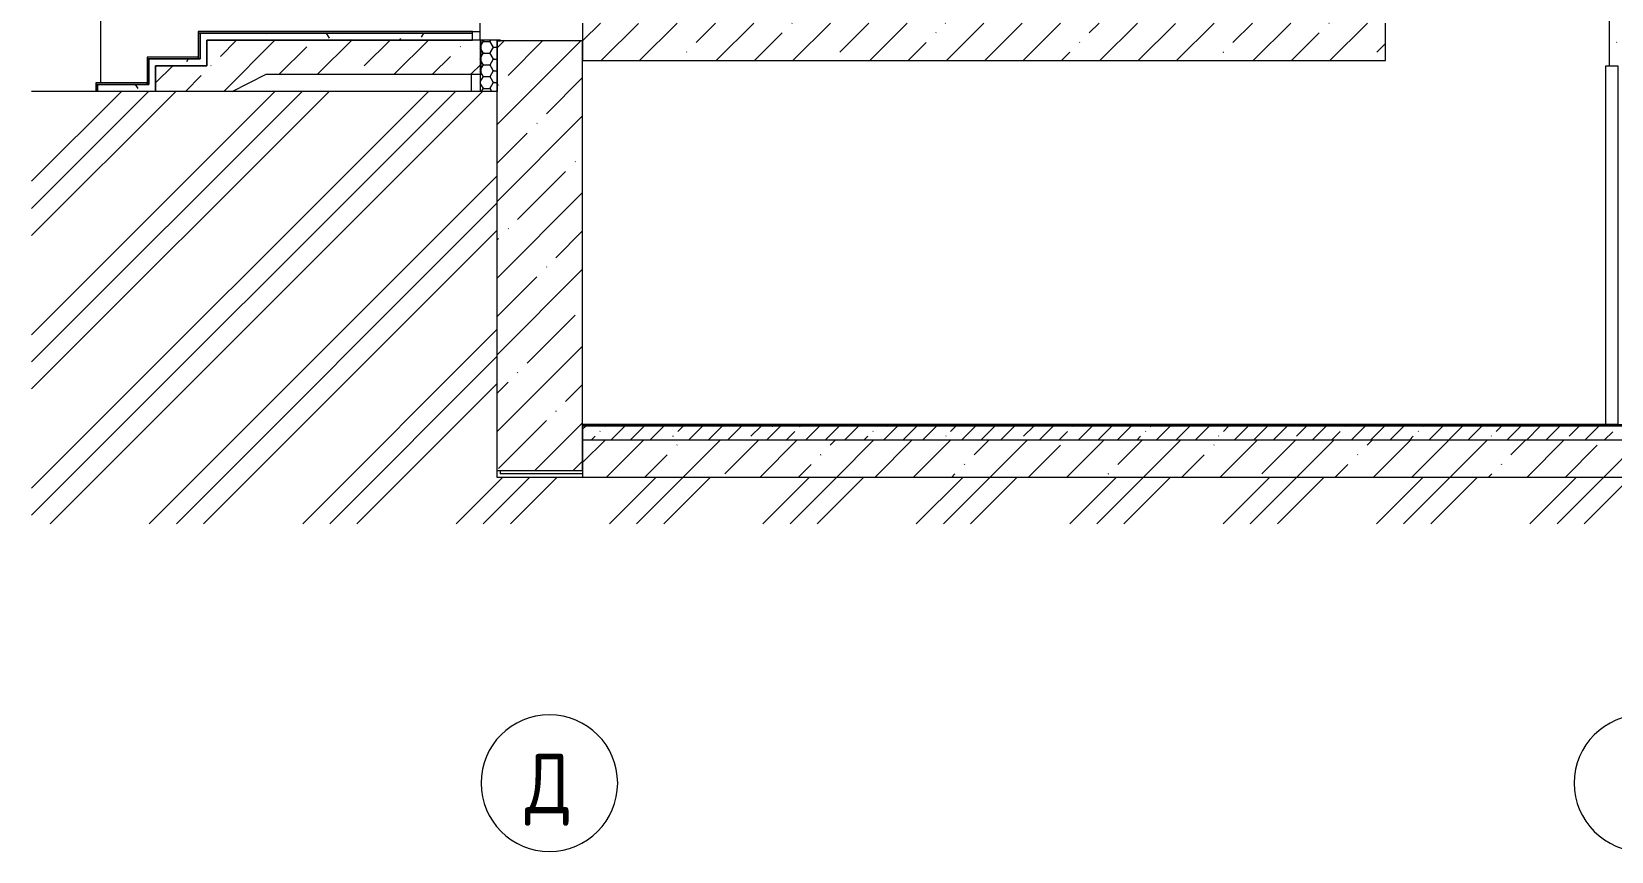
# Model space of a CAD drawing. Header units: millimetres. Extents: x -515342 to 330399, y -224905 to 507333.
# Drawn here: x 242729 to 251977, y 82231 to 87031 of the extents above; entities that cross this region are included whole.
import ezdxf

# ---------------------------------------------------------------- set-up
doc = ezdxf.new("R2010")
doc.units = ezdxf.units.MM
doc.layers.get('0').update_dxf_attribs({"lineweight": 0})
for name, color, linetype, lineweight in [('Двери', 7, 'Continuous', 0), ('Лестницы', 7, 'Continuous', 0), ('Линии', 7, 'Continuous', 0), ('Оси', 7, 'Continuous', 0), ('Перекрытие', 7, 'Continuous', 0), ('Стены внутренние', 7, 'Continuous', 0), ('Стены наружные', 7, 'Continuous', 0), ('Стены несущие', 7, 'Continuous', 0), ('Стены отделка', 7, 'Continuous', 0), ('Стены перегородки', 7, 'Continuous', 0), ('Стены штриховка', 7, 'Continuous', 0), ('Узлы', 7, 'Continuous', 0)]:
    doc.layers.add(name, color=color, linetype=linetype, lineweight=lineweight)
doc.styles.add('GOST Common', font='', dxfattribs={"width": 0.9, "height": 350})
doc.styles.get('GOST Common').set_extended_font_data('GOST Common')
pattern_1 = [(45, (-6322.6, 7579.1), (-224.5064, 224.5064), []), (45, (-6098.08, 7579.1), (-224.5064, 224.5064), [396.875, -79.375, 3.353, -76.022])]
pattern_2 = [(0, (-6322.59, 7579.1), (406.4, 101.6), [33.528, -271.272, 33.528, -271.272, -1625.6]), (0, (-6322.59, 7579.1), (406.4, 101.6), [-609.6, 33.528, -576.072, 33.528, -271.272, -711.2]), (0, (-6322.59, 7579.1), (406.4, 101.6), [-1524, 33.528, -169.672, 33.528, -474.472]), (120, (-6170.19, 7629.9), (-291.1882, 301.1527), [33.528, -271.272, 33.528, -271.272, -1625.6]), (120, (-6170.19, 7629.9), (-291.1882, 301.1527), [-609.6, 33.528, -576.072, 33.528, -271.272, -711.2]), (120, (-6170.19, 7629.9), (-291.1882, 301.1527), [-1524, 33.528, -169.672, 33.528, -474.472]), (240, (-6119.39, 7833.1), (-115.2118, -402.7527), [33.528, -271.272, 33.528, -271.272, -1625.6]), (240, (-6119.39, 7833.1), (-115.2118, -402.7527), [-609.6, 33.528, -576.072, 33.528, -271.272, -711.2]), (240, (-6119.39, 7833.1), (-115.2118, -402.7527), [-1524, 33.528, -169.672, 33.528, -474.472])]
pattern_3 = [(45, (255037.12, 95610.5), (-224.5064, 224.5064), []), (45, (255261.63, 95610.5), (-224.5064, 224.5064), [396.875, -79.375, 3.353, -76.022])]

# ---------------------------------------------------------------- blocks, each defined once
blk = doc.blocks.new('СД_Люблино_Фасады_rvt-2-О_АР_П_Разрез 2-2')
at = {"layer": 'Лестницы'}
h = blk.add_hatch(dxfattribs=at)
h.set_pattern_fill('FP_38', color=256, style=0, pattern_type=2)
h.set_pattern_definition(pattern_2)
h.paths.add_polyline_path([(-17645, -1200), (-17605, -1200), (-17605, -1050), (-16050, -1050), (-16050, -1010), (-17645, -1010), (-17645, -1160)])
h = blk.add_hatch(dxfattribs=at)
h.set_pattern_fill('FP_37', color=256, style=0, pattern_type=2)
h.set_pattern_definition(pattern_1)
h.paths.add_polyline_path([(-17457.8, -1350), (-17257.8, -1250), (-16000, -1250), (-16000, -1050), (-17605, -1050), (-17605, -1350)])
h = blk.add_hatch(dxfattribs=at)
h.set_pattern_fill('FP_38', color=256, style=0, pattern_type=2)
h.set_pattern_definition(pattern_2)
h.paths.add_polyline_path([(-18245, -1350), (-17905, -1350), (-17905, -1200), (-17645, -1200), (-17645, -1160), (-17945, -1160), (-17945, -1310), (-18245, -1310)])
h = blk.add_hatch(dxfattribs=at)
h.set_pattern_fill('FP_37', color=256, style=0, pattern_type=2)
h.set_pattern_definition(pattern_1)
h.paths.add_polyline_path([(-17905, -1350), (-17605, -1350), (-17605, -1200), (-17905, -1200)])
at = {"layer": 'Стены внутренние'}
h = blk.add_hatch(dxfattribs=at)
h.set_pattern_fill('FP_37', color=256, style=0, pattern_type=2)
h.set_pattern_definition(pattern_1)
h.paths.add_polyline_path([(-15905, -3570), (-15405, -3570), (-15405, -1055), (-15905, -1055), (-15905, -3144.6)])
h.paths.add_polyline_path([(-15405, 2600), (-15405, 4160), (-15905, 4160), (-15905, 2600), (-15631.5, 2600)])
h.paths.add_polyline_path([(-15905, 6020), (-15405, 6020), (-15405, 7510), (-15905, 7510), (-15905, 6066.3)])
h.paths.add_polyline_path([(-15905, 9370), (-15405, 9370), (-15405, 10810), (-15905, 10810), (-15905, 9382.2)])
h.paths.add_polyline_path([(-15905, 12670), (-15405, 12670), (-15405, 13250), (-15905, 13250), (-15905, 12698.1)])
at = {"layer": 'Стены наружные'}
h = blk.add_hatch(dxfattribs=at)
h.set_pattern_fill('FP_42', color=256, style=0, pattern_type=2)
h.set_pattern_definition([(0, (-6322.586, 7579.1), (59.531, 34.37), [39.687, -79.375]), (120, (-6322.586, 7579.1), (-59.53079, 34.37036), [39.688, -79.375]), (60, (-6322.586, 7579.1), (0.00021, 68.74036), [0, -79.375, 39.687, 0])])
h.paths.add_polyline_path([(-15952.9, -1350), (-15905, -1350), (-15905, -1050), (-16005, -1050), (-16005, -1350)])
at = {"layer": 'Лестницы', "lineweight": 18}
for p, q in [((-16050, -1000), (-17655, -1000)), ((-17655, -1000), (-17655, -1010)), ((-17655, -1010), (-16050, -1010)), ((-17655, -1010), (-17655, -1160)), ((-17645, -1010), (-17655, -1010)), ((-16050, -1010), (-17645, -1010)), ((-17645, -1010), (-17645, -1160)), ((-17645, -1160), (-17645, -1010)), ((-16050, -1010), (-16050, -1000)), ((-16050, -1050), (-16050, -1010)), ((-17605, -1200), (-17605, -1050)), ((-17605, -1050), (-16050, -1050)), ((-16000, -1050), (-17605, -1050)), ((-17605, -1050), (-17605, -1200)), ((-16000, -1250), (-16000, -1050)), ((-17655, -1150), (-17955, -1150)), ((-17955, -1150), (-17955, -1160)), ((-17955, -1160), (-17955, -1310)), ((-17945, -1160), (-17955, -1160)), ((-17955, -1160), (-17655, -1160)), ((-17645, -1160), (-17945, -1160)), ((-17945, -1160), (-17945, -1310)), ((-17945, -1310), (-17945, -1160)), ((-17905, -1350), (-17905, -1200)), ((-17905, -1200), (-17645, -1200)), ((-17605, -1200), (-17905, -1200)), ((-17905, -1200), (-17905, -1350)), ((-17655, -1160), (-17655, -1150)), ((-17655, -1160), (-17645, -1160)), ((-17645, -1200), (-17605, -1200)), ((-17457.8, -1350), (-17257.8, -1250)), ((-17257.8, -1250), (-16000, -1250)), ((-17955, -1300), (-18255, -1300)), ((-18255, -1300), (-18255, -1310)), ((-18255, -1310), (-18255, -1350)), ((-18245, -1310), (-18255, -1310)), ((-18255, -1310), (-17955, -1310)), ((-17945, -1310), (-18245, -1310)), ((-18245, -1310), (-18245, -1350)), ((-18245, -1350), (-18245, -1310)), ((-17955, -1310), (-17955, -1300)), ((-17955, -1310), (-17945, -1310))]:
    blk.add_line(p, q, dxfattribs=at)
at = {"layer": 'Перекрытие'}
for p in [(-15887.9, -3570), (-15405, -3590)]:
    blk.add_line(p, (-15887.9, -3590), dxfattribs=at)
at = {"layer": 'Стены внутренние'}
for p, q in [((-18225, -1300), (-18225, -650)), ((-16050, -1000.1), (-16005, -1000.1)), ((-16055, -1350), (-16055, -1250))]:
    blk.add_line(p, q, dxfattribs=at)
at = {"layer": 'Стены наружные'}
blk.add_line((-16005, -1050), (-16005, -950), dxfattribs=at)
at = {"layer": 'Стены несущие'}
for p, q in [((-15905, -1050), (-16005, -1050)), ((-16005, -1050), (-16005, -1350)), ((-15905, -1055), (-15905, -1050)), ((-15405, -1055), (-15905, -1055)), ((-15405, -3570), (-15405, -1055)), ((-15905, -3570), (-15405, -3570))]:
    blk.add_line(p, q, dxfattribs=at)
at = {"layer": 'Стены отделка', "lineweight": 9}
for p, q in [((-15904, -1050), (-15905, -1050)), ((-15905, -1050), (-15905, -1055)), ((-15905, -1055), (-15904, -1055)), ((-15895, -1050), (-15904, -1050)), ((-15904, -1055), (-15895, -1055))]:
    blk.add_line(p, q, dxfattribs=at)
at = {"layer": 'Стены перегородки'}
for p, q in [((-15885, -1050), (-15895, -1050)), ((-15895, -1055), (-15895, -1050)), ((-15895, -1055), (-15885, -1055)), ((-15885, -1055), (-15885, -1050))]:
    blk.add_line(p, q, dxfattribs=at)
at = {"layer": 'Стены штриховка'}
for p, q in [((-15905, -1055), (-15905, -1350)), ((-15905, -1350), (-15905, -1055)), ((-15904, -1055), (-15904, -1050))]:
    blk.add_line(p, q, dxfattribs=at)
blk = doc.blocks.new('Дверь_Деревянная_1 полотно - АР_Дверь_Межкомнатная_1000х2000h_полотно__Г_Пр-V285-О_АР_П_Разрез 2-2')
at = {"layer": 'Двери'}
for p, q in [((-9415, -1200), (-9345, -1200)), ((-9415, -3300), (-9415, -1200)), ((-9345, -1200), (-9345, -3300)), ((-9345, -3300), (-9415, -3300))]:
    blk.add_line(p, q, dxfattribs=at)
blk = doc.blocks.new('Ось сетки - Круг_Ø8 мм-6577-О_АР_П_Разрез 2-2')
at = {"layer": 'Оси'}
for start, end in [(360, 180), (180, 360)]:
    blk.add_arc((0, -5400), 400, start, end, dxfattribs=at)

msp = doc.modelspace()

# ---------------------------------------------------------------- hatches: boundary and pattern name
at = {"layer": 'Перекрытие'}
h = msp.add_hatch(dxfattribs=at)
h.set_pattern_fill('FP_37', color=256, style=0, pattern_type=2)
h.set_pattern_definition(pattern_3)
h.paths.add_polyline_path([(250441.8016, 86861.3929), (250654.7107, 86861.3929), (250654.7107, 87081.3929), (245954.7107, 87081.3929), (245954.7107, 86861.3929), (250013.2949, 86861.3929)])
h = msp.add_hatch(dxfattribs=at)
h.set_pattern_fill('FP_37', color=256, style=0, pattern_type=2)
h.set_pattern_definition(pattern_3)
h.paths.add_polyline_path([(251984.7107, 84721.3929), (251984.7107, 84729.3929), (245954.7107, 84729.3929), (245954.7107, 84721.3929), (251941.5751, 84721.3929)])
h = msp.add_hatch(dxfattribs=at)
h.set_pattern_fill('FP_48', color=256, style=0, pattern_type=2)
h.set_pattern_definition([(45, (255037.12, 95610.5), (-114.0493, 114.0493), []), (45, (255151.17, 95610.5), (-114.0493, 114.0493), [201.613, -40.323, 3.353, -36.97])])
h.paths.add_polyline_path([(250013.2949, 84641.3929), (251984.7107, 84641.3929), (251984.7107, 84721.3929), (245954.7107, 84721.3929), (245954.7107, 84641.3929), (249584.7883, 84641.3929)])
h = msp.add_hatch(dxfattribs=at)
h.set_pattern_fill('FP_37', color=256, style=0, pattern_type=2)
h.set_pattern_definition(pattern_3)
h.paths.add_polyline_path([(263297.0025, 84421.3929), (263459.7107, 84421.3929), (263459.7107, 84641.3929), (245954.7107, 84641.3929), (245954.7107, 84421.3929), (261582.9757, 84421.3929)])
at = {"layer": 'Стены внутренние'}
h = msp.add_hatch(dxfattribs=at)
h.set_pattern_fill('FP_37', color=256, style=0, pattern_type=2)
h.set_pattern_definition(pattern_3)
h.paths.add_polyline_path([(251964.7107, 86831.3929), (252354.7107, 86831.3929), (252354.7107, 87681.3929), (251964.7107, 87681.3929), (251964.7107, 86913.1727)])
h.paths.add_polyline_path([(252102.2651, 87901.3929), (252354.7107, 87901.3929), (252354.7107, 87931.3929), (251964.7107, 87931.3929), (251964.7107, 87901.3929), (252048.7017, 87901.3929)])
h.paths.add_polyline_path([(251964.7107, 90131.3929), (252354.7107, 90131.3929), (252354.7107, 91081.3929), (251964.7107, 91081.3929), (251964.7107, 90229.0875)])
h.paths.add_polyline_path([(251964.7107, 91301.3929), (251984.7107, 91301.3929), (251984.7107, 91331.3929), (251964.7107, 91331.3929)])
h.paths.add_polyline_path([(251964.7107, 93531.3929), (252354.7107, 93531.3929), (252354.7107, 94431.3929), (251964.7107, 94431.3929), (251964.7107, 93545.0024)])
h.paths.add_polyline_path([(252249.5654, 94651.3929), (252354.7107, 94651.3929), (252354.7107, 94681.3929), (251964.7107, 94681.3929), (251964.7107, 94651.3929), (252236.1734, 94651.3929)])
h.paths.add_polyline_path([(251964.7107, 96881.3929), (252354.7107, 96881.3929), (252354.7107, 97731.3929), (251964.7107, 97731.3929), (251964.7107, 97045.1347)])
h.paths.add_polyline_path([(252256.2602, 97951.3929), (252354.7107, 97951.3929), (252354.7107, 97981.3929), (251964.7107, 97981.3929), (251964.7107, 97951.3929), (252249.5654, 97951.3929)])
h.paths.add_polyline_path([(251964.7107, 100181.3929), (252354.7107, 100181.3929), (252354.7107, 101581.3929), (251964.7107, 101581.3929), (251964.7107, 100361.0496)])
at = {"layer": 'Узлы'}
h = msp.add_hatch(dxfattribs=at)
h.set_pattern_fill('FP_59', color=256, style=0, pattern_type=2)
h.set_pattern_definition([(45, (255037.1, 95610.5), (-449.013, 449.013), []), (45, (255195.9, 95610.5), (0, 898.026), []), (45, (254878.4, 95610.5), (0, 898.026), [])])
h.paths.add_polyline_path([(242728.6811, 84149.9103), (270153.1096, 84149.9103), (270153.1096, 86881.3929), (263959.7107, 86881.3929), (263959.7107, 84421.3929), (245454.7107, 84421.3929), (245454.7107, 86681.3929), (242728.6811, 86681.3929), (242728.6811, 85623.6503)])

# ---------------------------------------------------------------- linework, layer by layer
at = {"layer": 'Линии'}
for p, q in [((245454.7107, 86681.3929), (242728.6811, 86681.3929)), ((245454.7107, 84421.3929), (245454.7107, 86681.3929)), ((263959.7107, 84421.3929), (245454.7107, 84421.3929))]:
    msp.add_line(p, q, dxfattribs=at)
at = {"layer": 'Перекрытие'}
for p, q in [((245954.7107, 87081.3929), (245954.7107, 86861.3929)), ((250654.7107, 86861.3929), (250654.7107, 87081.3929)), ((245954.7107, 86861.3929), (250654.7107, 86861.3929)), ((251944.7107, 84731.3929), (245954.7107, 84731.3929)), ((245954.7107, 84731.3929), (245954.7107, 84721.3929)), ((260799.7107, 84729.3929), (245954.7107, 84729.3929)), ((245954.7107, 84721.3929), (245954.7107, 84421.3929)), ((260799.7107, 84721.3929), (245954.7107, 84721.3929)), ((245954.7107, 84641.3929), (260799.7107, 84641.3929))]:
    msp.add_line(p, q, dxfattribs=at)
at = {"layer": 'Стены несущие'}
msp.add_line((251964.7107, 87681.3929), (251964.7107, 86831.3929), dxfattribs=at)

# ---------------------------------------------------------------- block references
msp.add_blockref('СД_Люблино_Фасады_rvt-2-О_АР_П_Разрез 2-2', (261359.7107, 88031.3929))
at = {"layer": 'Двери'}
msp.add_blockref('Дверь_Деревянная_1 полотно - АР_Дверь_Межкомнатная_1000х2000h_полотно__Г_Пр-V285-О_АР_П_Разрез 2-2', (261359.7107, 88031.3929), dxfattribs=at)
at = {"layer": 'Оси'}
for p in [(245759.7107, 88031.3929), (252159.7107, 88031.3929)]:
    msp.add_blockref('Ось сетки - Круг_Ø8 мм-6577-О_АР_П_Разрез 2-2', p, dxfattribs=at)

# ---------------------------------------------------------------- texts
at = {"layer": 'Оси', "insert": (245616.23, 82803.9262), "char_height": 350, "width": 346.329, "attachment_point": 1, "style": 'GOST Common'}
msp.add_mtext('\\fGOST Common|b0|i0|c204|p34|;\\W.9;Д', dxfattribs=at)

doc.saveas('drawing.dxf')
